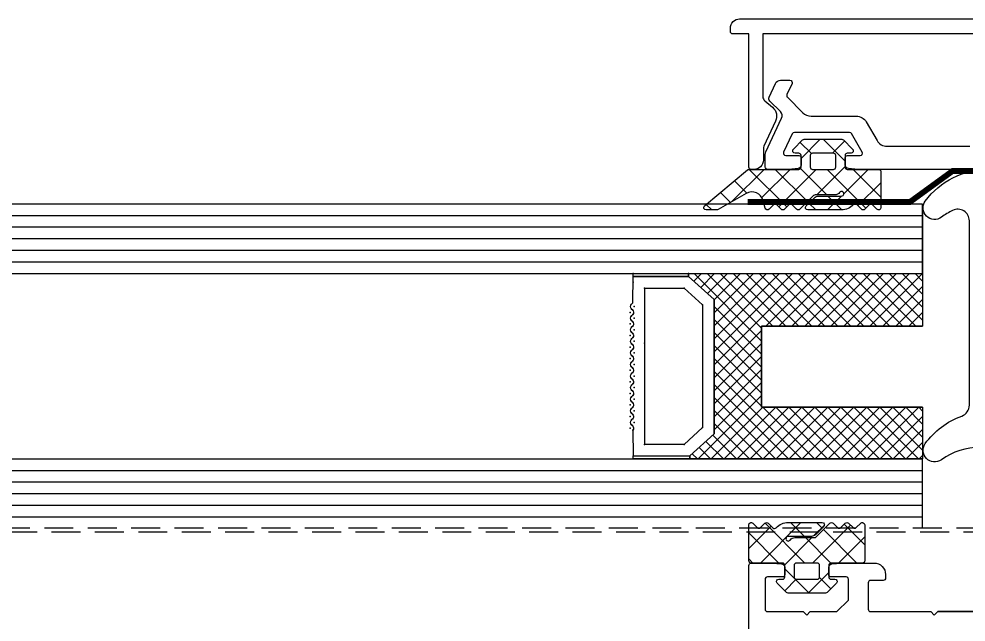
# Model space of a CAD drawing. Header units: inches. Extents: x 21 to 32698, y 13 to 3712.
# Drawn here: x 25449.2 to 25457.37, y 2597.17 to 2602.38 of the extents above; entities that cross this region are included whole.
import ezdxf

# ---------------------------------------------------------------- set-up
doc = ezdxf.new("R2010")
doc.units = ezdxf.units.IN
doc.header["$MEASUREMENT"] = 0
doc.linetypes.add('1+1 dbx a2$0$374_BLD_A1_BLOK_2$0$HIDDEN', pattern=[0.375, 0.25, -0.125])
doc.linetypes.add('HIDDEN', pattern=[9.525, 6.35, -3.175])
for name, color, linetype, lineweight in [('Z_MİM_00', 8, 'Continuous', 25), ('Z_MİM_78-köpük', 8, 'Continuous', 25), ('Z_MİM_Aksesuar', 8, 'Continuous', 25), ('Z_MİM_ALUMINIUM', 8, 'Continuous', 25), ('Z_MİM_axis-su yalıtım', 8, 'HIDDEN', 25), ('Z_MİM_fitiller_k', 8, 'Continuous', 25), ('Z_MİM_MYM_CAM', 8, 'Continuous', 25), ('Z_MİM_TR', 8, 'Continuous', 25)]:
    doc.layers.add(name, color=color, linetype=linetype, lineweight=lineweight)

# ---------------------------------------------------------------- blocks, each defined once
blk = doc.blocks.new('klips detay')
at = {"layer": 'Z_MİM_Aksesuar'}
h = blk.add_hatch(dxfattribs=at)
h.set_pattern_fill('ANSI37', color=256, scale=0.25, angle=-90, style=0)
h.set_pattern_definition([(315, (-4779.5639, 8940.09785), (0.56126601, 0.56126601), []), (45, (-4779.5639, 8940.09785), (-0.56126601, 0.56126601), [])])
h.paths.add_polyline_path([(0, -4.456), (0, 0), (-20.104, 0), (-20.104, -0.25), (-18, -2.145), (-18, -13.767), (-20.202, -15.75), (-20.202, -16), (0, -16), (0, -11.456), (-13.838, -11.456), (-13.9, -11.456), (-13.9, -4.456)])
blk.add_line((-25.002, -16), (-20.202, -16))
at = {"linetype": 'Continuous'}
for p in [(-20.587, -1.249), (-19, -2.692), (-19, -13.308), (-19, -13.308), (-18, -13.767), (-18, -13.767), (-25.002, -15.25), (-25.002, -15.25), (-25.002, -16), (-20.202, -16), (-20.202, -16)]:
    blk.add_point(p, dxfattribs=at)
at = {"layer": 'Z_MİM_Aksesuar'}
for p, q in [((-25.024, -2.469), (-25.001, -0.25)), ((-25.001, -0.25), (-20.104, -0.25)), ((-20.104, -0.25), (-18, -2.145)), ((-20.587, -1.249), (-24.013, -1.249)), ((-24.013, -14.751), (-24.013, -1.249)), ((-19, -2.692), (-20.587, -1.249)), ((-18, -2.145), (-18, -13.767)), ((-18, -13.767), (-18, -2.145)), ((-25.123, -2.939), (-25.048, -2.865)), ((-19, -13.308), (-19, -2.692)), ((-25.024, -3.469), (-25.128, -3.359)), ((-25.123, -3.939), (-25.048, -3.865)), ((-25.024, -4.469), (-25.128, -4.359)), ((-25.123, -4.939), (-25.048, -4.865)), ((-25.024, -5.469), (-25.128, -5.359)), ((-25.024, -6.469), (-25.128, -6.359)), ((-25.024, -6.469), (-25.128, -6.359)), ((-25.123, -5.939), (-25.048, -5.865)), ((-25.123, -5.939), (-25.048, -5.865)), ((-25.024, -7.469), (-25.128, -7.359)), ((-25.024, -7.469), (-25.128, -7.359)), ((-25.123, -6.939), (-25.048, -6.865)), ((-25.123, -6.939), (-25.048, -6.865)), ((-25.123, -7.939), (-25.048, -7.865)), ((-25.024, -8.469), (-25.128, -8.359)), ((-25.123, -8.939), (-25.048, -8.865)), ((-25.024, -9.469), (-25.128, -9.359)), ((-25.024, -10.469), (-25.128, -10.359)), ((-25.123, -9.939), (-25.048, -9.865)), ((-25.024, -11.469), (-25.128, -11.359)), ((-25.123, -10.939), (-25.048, -10.865)), ((-25.123, -11.939), (-25.048, -11.865)), ((-25.024, -12.469), (-25.128, -12.359)), ((-25.123, -12.939), (-25.048, -12.865)), ((-25.024, -13.469), (-25.128, -13.359)), ((-25.024, -13.469), (-25.002, -15.75)), ((-20.588, -14.751), (-19, -13.308)), ((-18, -13.767), (-20.202, -15.75)), ((-20.202, -15.75), (-18, -13.767)), ((-24.013, -14.751), (-20.588, -14.751)), ((-25.002, -15.75), (-20.202, -15.75))]:
    blk.add_line(p, q, dxfattribs=at)
for points in [[(0, -4.456), (0, 0), (-20.104, 0), (-20.104, -0.25), (-18, -2.145), (-18, -13.767), (-20.202, -15.75), (-20.202, -16), (0, -16), (0, -11.456), (-13.838, -11.456), (-13.9, -11.456), (-13.9, -4.456), (0, -4.456)], [(0, -4.456), (-13.9, -4.456), (-13.9, -11.456), (0, -11.456)]]:
    blk.add_lwpolyline(points, dxfattribs=at)
for centre, start, end in [((-24.911, -3.152), 134.96385, 223.53987), ((-25.261, -2.653), 314.96385, 37.83131), ((-24.911, -4.152), 134.96385, 223.53987), ((-25.261, -3.653), 314.96385, 37.83131), ((-25.261, -4.653), 314.96385, 37.83131), ((-24.911, -5.152), 134.96385, 223.53987), ((-25.261, -5.653), 314.96385, 37.83131), ((-25.261, -5.653), 314.96385, 37.83131), ((-24.911, -6.152), 134.96385, 223.53987), ((-24.911, -6.152), 134.96385, 223.53987), ((-25.261, -6.653), 314.96385, 37.83131), ((-25.261, -6.653), 314.96385, 37.83131), ((-24.911, -7.152), 134.96385, 223.53987), ((-24.911, -7.152), 134.96385, 223.53987), ((-24.911, -8.152), 134.96385, 223.53987), ((-25.261, -7.653), 314.96385, 37.83131), ((-24.911, -9.152), 134.96385, 223.53987), ((-25.261, -8.653), 314.96385, 37.83131), ((-25.261, -9.653), 314.96385, 37.83131), ((-24.911, -10.152), 134.96385, 223.53987), ((-25.261, -10.653), 314.96385, 37.83131), ((-24.911, -11.152), 134.96385, 223.53987), ((-24.911, -12.152), 134.96385, 223.53987), ((-25.261, -11.653), 314.96385, 37.83131), ((-24.911, -13.152), 134.96385, 223.53987), ((-25.261, -12.653), 314.96385, 37.83131)]:
    blk.add_arc(centre, 0.3, start, end, dxfattribs=at)
for p in [(-24.013, -1.249), (-25.261, -2.653), (-25.261, -2.653), (-25.123, -2.939), (-25.123, -2.939), (-25.048, -2.865), (-25.048, -2.865), (-25.024, -2.469), (-25.024, -2.469), (-24.911, -3.152), (-24.911, -3.152), (-25.261, -3.653), (-25.261, -3.653), (-25.128, -3.359), (-25.128, -3.359), (-25.123, -3.939), (-25.123, -3.939), (-25.048, -3.865), (-25.048, -3.865), (-25.024, -3.469), (-25.024, -3.469), (-25.261, -4.653), (-25.261, -4.653), (-25.128, -4.359), (-25.128, -4.359), (-25.048, -4.865), (-25.048, -4.865), (-25.024, -4.469), (-25.024, -4.469), (-24.911, -4.152), (-24.911, -4.152), (-25.261, -5.653), (-25.261, -5.653), (-25.261, -5.653), (-25.261, -5.653), (-25.261, -5.653), (-25.261, -5.653), (-25.261, -5.653), (-25.128, -5.359), (-25.128, -5.359), (-25.123, -4.939), (-25.123, -4.939), (-25.024, -5.469), (-25.024, -5.469), (-25.024, -5.469), (-24.911, -5.152), (-24.911, -5.152), (-24.911, -5.152), (-24.911, -5.152), (-25.128, -6.359), (-25.128, -6.359), (-25.128, -6.359), (-25.123, -5.939), (-25.123, -5.939), (-25.123, -5.939), (-25.048, -5.865), (-25.048, -5.865), (-25.048, -5.865), (-25.024, -6.469), (-25.024, -6.469), (-25.024, -6.469), (-24.911, -6.152), (-24.911, -6.152), (-24.911, -6.152), (-24.911, -6.152), (-24.911, -6.152), (-24.911, -6.152), (-24.911, -6.152), (-25.261, -6.653), (-25.261, -6.653), (-25.261, -6.653), (-25.261, -6.653), (-25.261, -6.653), (-25.261, -6.653), (-25.261, -6.653), (-25.128, -7.359), (-25.128, -7.359), (-25.128, -7.359), (-25.123, -6.939), (-25.123, -6.939), (-25.123, -6.939), (-25.048, -6.865), (-25.048, -6.865), (-25.048, -6.865), (-24.911, -7.152), (-24.911, -7.152), (-24.911, -7.152), (-24.911, -7.152), (-24.911, -7.152), (-24.911, -7.152), (-24.911, -7.152), (-25.261, -7.653), (-25.261, -7.653), (-25.261, -7.653), (-25.261, -7.653), (-25.123, -7.939), (-25.123, -7.939), (-25.048, -7.865), (-25.048, -7.865), (-25.024, -7.469), (-25.024, -7.469), (-25.024, -7.469), (-24.911, -8.152), (-24.911, -8.152), (-24.911, -8.152), (-24.911, -8.152), (-25.261, -8.653), (-25.261, -8.653), (-25.261, -8.653), (-25.261, -8.653), (-25.128, -8.359), (-25.128, -8.359), (-25.123, -8.939), (-25.123, -8.939), (-25.048, -8.865), (-25.048, -8.865), (-25.024, -8.469), (-25.024, -8.469), (-25.261, -9.653), (-25.261, -9.653), (-25.128, -9.359), (-25.128, -9.359), (-25.024, -9.469), (-25.024, -9.469), (-24.911, -9.152), (-24.911, -9.152), (-24.911, -9.152), (-24.911, -9.152), (-25.128, -10.359), (-25.128, -10.359), (-25.123, -9.939), (-25.123, -9.939), (-25.048, -9.865), (-25.048, -9.865), (-25.024, -10.469), (-25.024, -10.469), (-24.911, -10.152), (-24.911, -10.152), (-24.911, -10.152), (-24.911, -10.152), (-24.013, -10), (-25.261, -10.653), (-25.261, -10.653), (-25.261, -10.653), (-25.261, -10.653), (-25.128, -11.359), (-25.128, -11.359), (-25.123, -10.939), (-25.123, -10.939), (-25.048, -10.865), (-25.048, -10.865), (-24.911, -11.152), (-24.911, -11.152), (-24.911, -11.152), (-24.911, -11.152), (-24.911, -11.152), (-24.911, -11.152), (-24.911, -11.152), (-24.911, -11.152), (-25.261, -11.653), (-25.261, -11.653), (-25.261, -11.653), (-25.261, -11.653), (-25.123, -11.939), (-25.123, -11.939), (-25.048, -11.865), (-25.048, -11.865), (-25.024, -11.469), (-25.024, -11.469), (-24.911, -12.152), (-24.911, -12.152), (-24.911, -12.152), (-24.911, -12.152), (-24.911, -12.152), (-24.911, -12.152), (-24.911, -12.152), (-24.911, -12.152), (-25.261, -12.653), (-25.261, -12.653), (-25.261, -12.653), (-25.261, -12.653), (-25.128, -12.359), (-25.128, -12.359), (-25.123, -12.939), (-25.123, -12.939), (-25.048, -12.865), (-25.048, -12.865), (-25.024, -12.469), (-25.024, -12.469), (-24.911, -13.152), (-24.911, -13.152), (-24.911, -13.152), (-24.911, -13.152), (-24.013, -14.751), (-20.588, -14.751)]:
    blk.add_point(p, dxfattribs=at)
at = {"layer": 'Z_MİM_ALUMINIUM'}
for p, q in [((-20.104, 0), (-25.001, 0)), ((-25.001, 0), (-25.001, -0.25)), ((-20.104, -0.25), (-20.104, 0)), ((-25.001, -0.25), (-20.104, -0.25)), ((-20.202, -15.75), (-25.002, -15.75)), ((-25.002, -15.75), (-25.002, -16)), ((-20.202, -16), (-20.202, -15.75))]:
    blk.add_line(p, q, dxfattribs=at)
blk = doc.blocks.new('D09056')
at = {"layer": 'Z_MİM_78-köpük'}
blk.add_lwpolyline([(6, -9.143, -0.314914), (6.657, -8.204, 0.149332), (9.81, -5.822, 0.850698), (8.418, -4.422, -0.156616), (5.062, -5.5), (5, -5.5), (5, -5.509), (1.8, -5.509), (1.8, -1.16), (0.625, -0.219, 0.351086), (-0.625, -0.219), (-1.8, -1.16), (-1.8, -5.509), (-5, -5.509), (-5.062, -5.5, -0.156616), (-8.418, -4.422, 0.850698), (-9.81, -5.822, 0.149332), (-6.657, -8.204, -0.314914), (-6, -9.143), (-6, -25.073, -0.555494), (-7.442, -25.97, -0.047351), (-8.397, -25.381, 0.866334), (-9.803, -26.775, 0.237484), (-4.371, -29.509), (4.371, -29.509, 0.237484), (9.803, -26.775, 0.866334), (8.397, -25.381, -0.047351), (7.442, -25.97, -0.555494), (6, -25.073)], format="xyb", close=True, dxfattribs=at)

msp = doc.modelspace()

# ---------------------------------------------------------------- hatches: boundary and pattern name
at = {"layer": 'Z_MİM_fitiller_k'}
h = msp.add_hatch(dxfattribs=at)
h.set_pattern_fill('ANSI37', color=256, scale=0.05, angle=270)
h.set_pattern_definition([(315, (-47456.36705, 195651.26857), (0.11225320151, 0.11225320151), []), (45, (-47456.36705, 195651.26857), (-0.11225320151, 0.11225320151), [])])
edge = h.paths.add_edge_path(flags=16)
edge.add_line((25455.8898, 2597.6637), (25455.8898, 2597.5637))
edge.add_arc((25455.9098, 2597.5637), 0.02, 180, 270)
edge.add_line((25455.9098, 2597.5437), (25456.0898, 2597.5437))
edge.add_arc((25456.0898, 2597.5637), 0.02, 270, 360)
edge.add_line((25456.1098, 2597.5637), (25456.1098, 2597.6637))
edge.add_arc((25456.0898, 2597.6637), 0.02, 0, 90)
edge.add_line((25456.0898, 2597.6837), (25455.9098, 2597.6837))
edge.add_arc((25455.9098, 2597.6637), 0.02, 90, 180)
edge = h.paths.add_edge_path()
edge.add_line((25456.4998, 2598.0137), (25456.4998, 2597.7037))
edge.add_arc((25456.4798, 2597.7037), 0.02, 270, 360, ccw=False)
edge.add_line((25456.4798, 2597.6837), (25456.2098, 2597.6837))
edge.add_arc((25456.2098, 2597.6637), 0.02, 90, 180)
edge.add_line((25456.1898, 2597.6637), (25456.1898, 2597.5637))
edge.add_arc((25456.2098, 2597.5637), 0.02, 180, 270)
edge.add_line((25456.2098, 2597.5437), (25456.2415, 2597.5437))
edge.add_arc((25456.2415, 2597.5237), 0.02, -45, 90, ccw=False)
edge.add_line((25456.2557, 2597.5096), (25456.1757, 2597.4296))
edge.add_arc((25456.1615, 2597.4437), 0.02, 270, 315, ccw=False)
edge.add_line((25456.1615, 2597.4237), (25455.8381, 2597.4237))
edge.add_arc((25455.8381, 2597.4437), 0.02, 225, 270, ccw=False)
edge.add_line((25455.824, 2597.4296), (25455.744, 2597.5096))
edge.add_arc((25455.7581, 2597.5237), 0.02, 90, 225, ccw=False)
edge.add_line((25455.7581, 2597.5437), (25455.7898, 2597.5437))
edge.add_arc((25455.7898, 2597.5637), 0.02, 270, 360)
edge.add_line((25455.8098, 2597.5637), (25455.8098, 2597.6637))
edge.add_arc((25455.7898, 2597.6637), 0.02, 0, 90)
edge.add_line((25455.7898, 2597.6837), (25455.5198, 2597.6837))
edge.add_arc((25455.5198, 2597.7037), 0.02, 180, 270, ccw=False)
edge.add_line((25455.4998, 2597.7037), (25455.4998, 2598.0137))
edge.add_arc((25455.5198, 2598.0137), 0.02, 45, 180, ccw=False)
edge.add_line((25455.534, 2598.0278), (25455.5722, 2597.9896))
edge.add_arc((25455.5864, 2598.0037), 0.02, 225, 315)
edge.add_line((25455.6005, 2597.9896), (25455.6388, 2598.0278))
edge.add_arc((25455.6529, 2598.0137), 0.02, 45, 135, ccw=False)
edge.add_line((25455.6671, 2598.0278), (25455.7075, 2597.9874))
edge.add_arc((25455.7216, 2598.0016), 0.02, 225, 317.60758)
edge.add_arc((25455.8398, 2597.8937), 0.14, 90, 137.60758, ccw=False)
edge.add_line((25455.8398, 2598.0337), (25456.1315, 2598.0337))
edge.add_arc((25456.1315, 2598.0137), 0.02, -45, 90, ccw=False)
edge.add_line((25456.1457, 2597.9996), (25456.0745, 2597.9283))
edge.add_arc((25456.0391, 2597.9637), 0.05, 270, 315, ccw=False)
edge.add_line((25456.0391, 2597.9137), (25455.8398, 2597.9137))
edge.add_arc((25455.8398, 2597.8937), 0.02, 90, 325.1501)
edge.add_arc((25455.8973, 2597.8537), 0.05, 90, 145.1501, ccw=False)
edge.add_line((25455.8973, 2597.9037), (25456.067, 2597.9037))
edge.add_arc((25456.067, 2597.9237), 0.02, 270, 315)
edge.add_line((25456.0811, 2597.9096), (25456.1994, 2598.0278))
edge.add_arc((25456.2135, 2598.0137), 0.02, 45, 135, ccw=False)
edge.add_line((25456.2277, 2598.0278), (25456.266, 2597.9896))
edge.add_arc((25456.2801, 2598.0037), 0.02, 225, 315)
edge.add_line((25456.2942, 2597.9896), (25456.3325, 2598.0278))
edge.add_arc((25456.3467, 2598.0137), 0.02, 45, 135, ccw=False)
edge.add_line((25456.3608, 2598.0278), (25456.3991, 2597.9896))
edge.add_arc((25456.4132, 2598.0037), 0.02, 225, 315)
edge.add_line((25456.4274, 2597.9896), (25456.4657, 2598.0278))
edge.add_arc((25456.4798, 2598.0137), 0.02, 0, 135, ccw=False)
edge = h.paths.add_edge_path(flags=16)
edge.add_arc((25456.2298, 2601.2037), 0.02, 0, 90)
edge.add_line((25456.2298, 2601.2237), (25456.0498, 2601.2237))
edge.add_arc((25456.0498, 2601.2037), 0.02, 90, 180)
edge.add_line((25456.0298, 2601.2037), (25456.0298, 2601.1037))
edge.add_arc((25456.0498, 2601.1037), 0.02, 180, 270)
edge.add_line((25456.0498, 2601.0837), (25456.2298, 2601.0837))
edge.add_arc((25456.2298, 2601.1037), 0.02, 270, 360)
edge.add_line((25456.2498, 2601.1037), (25456.2498, 2601.2037))
edge = h.paths.add_edge_path()
edge.add_arc((25455.526, 2600.7893), 0.1, 15, 120)
edge.add_line((25455.476, 2600.8759), (25455.2343, 2600.7364))
edge.add_arc((25455.2243, 2600.7537), 0.02, 270, 300, ccw=False)
edge.add_line((25455.2243, 2600.7337), (25455.1305, 2600.7337))
edge.add_arc((25455.1305, 2600.7537), 0.02, 130, 270, ccw=False)
edge.add_line((25455.1176, 2600.769), (25455.4871, 2601.079))
edge.add_arc((25455.4999, 2601.0637), 0.02, 90, 130, ccw=False)
edge.add_line((25455.4999, 2601.0837), (25455.9298, 2601.0837))
edge.add_arc((25455.9298, 2601.1037), 0.02, 270, 360)
edge.add_line((25455.9498, 2601.1037), (25455.9498, 2601.2037))
edge.add_arc((25455.9298, 2601.2037), 0.02, 0, 90)
edge.add_line((25455.9298, 2601.2237), (25455.8981, 2601.2237))
edge.add_arc((25455.8981, 2601.2437), 0.02, 135, 270, ccw=False)
edge.add_line((25455.884, 2601.2578), (25455.964, 2601.3378))
edge.add_arc((25455.9781, 2601.3237), 0.02, 90, 135, ccw=False)
edge.add_line((25455.9781, 2601.3437), (25456.3015, 2601.3437))
edge.add_arc((25456.3015, 2601.3237), 0.02, 45, 90, ccw=False)
edge.add_line((25456.3157, 2601.3378), (25456.3957, 2601.2578))
edge.add_arc((25456.3815, 2601.2437), 0.02, -90, 45, ccw=False)
edge.add_line((25456.3815, 2601.2237), (25456.3498, 2601.2237))
edge.add_arc((25456.3498, 2601.2037), 0.02, 90, 180)
edge.add_line((25456.3298, 2601.2037), (25456.3298, 2601.1037))
edge.add_arc((25456.3498, 2601.1037), 0.02, 180, 270)
edge.add_line((25456.3498, 2601.0837), (25456.6198, 2601.0837))
edge.add_arc((25456.6198, 2601.0637), 0.02, 0, 90, ccw=False)
edge.add_line((25456.6398, 2601.0637), (25456.6398, 2600.7537))
edge.add_arc((25456.6198, 2600.7537), 0.02, 225, 360, ccw=False)
edge.add_line((25456.6057, 2600.7395), (25456.5674, 2600.7778))
edge.add_arc((25456.5532, 2600.7637), 0.02, 45, 135)
edge.add_line((25456.5391, 2600.7778), (25456.5008, 2600.7395))
edge.add_arc((25456.4867, 2600.7537), 0.02, 225, 315, ccw=False)
edge.add_line((25456.4725, 2600.7395), (25456.4321, 2600.7799))
edge.add_arc((25456.418, 2600.7658), 0.02, 45, 137.60758)
edge.add_arc((25456.2998, 2600.8737), 0.14, 270, 317.60758, ccw=False)
edge.add_line((25456.2998, 2600.7337), (25456.0081, 2600.7337))
edge.add_arc((25456.0081, 2600.7537), 0.02, 135, 270, ccw=False)
edge.add_line((25455.994, 2600.7678), (25456.0652, 2600.839))
edge.add_arc((25456.1005, 2600.8037), 0.05, 90, 135, ccw=False)
edge.add_line((25456.1005, 2600.8537), (25456.2998, 2600.8537))
edge.add_arc((25456.2998, 2600.8737), 0.02, 270, 505.1501)
edge.add_arc((25456.2424, 2600.9137), 0.05, 270, 325.1501, ccw=False)
edge.add_line((25456.2424, 2600.8637), (25456.0727, 2600.8637))
edge.add_arc((25456.0727, 2600.8437), 0.02, 90, 135)
edge.add_line((25456.0585, 2600.8578), (25455.9402, 2600.7395))
edge.add_arc((25455.9261, 2600.7537), 0.02, 225, 315, ccw=False)
edge.add_line((25455.9119, 2600.7395), (25455.8737, 2600.7778))
edge.add_arc((25455.8595, 2600.7637), 0.02, 45, 135)
edge.add_line((25455.8454, 2600.7778), (25455.8071, 2600.7395))
edge.add_arc((25455.7929, 2600.7537), 0.02, 225, 315, ccw=False)
edge.add_line((25455.7788, 2600.7395), (25455.7405, 2600.7778))
edge.add_arc((25455.7264, 2600.7637), 0.02, 45, 135)
edge.add_line((25455.7122, 2600.7778), (25455.674, 2600.7395))
edge.add_arc((25455.6598, 2600.7537), 0.02, 195, 315, ccw=False)
edge.add_line((25455.6405, 2600.7485), (25455.6226, 2600.8152))

# ---------------------------------------------------------------- linework, layer by layer
at = {"layer": 'Z_MİM_00', "linetype": 'Continuous', "elevation": 0.0016, "flags": 128}
for points in [[(25455.6226, 2600.8152, 0.493145), (25455.476, 2600.8759), (25455.2343, 2600.7364, -0.131652), (25455.2243, 2600.7337), (25455.1305, 2600.7337, -0.700208), (25455.1176, 2600.769), (25455.4871, 2601.079, -0.176327), (25455.4999, 2601.0837), (25455.9298, 2601.0837, 0.414214), (25455.9498, 2601.1037), (25455.9498, 2601.2037, 0.414214), (25455.9298, 2601.2237), (25455.8981, 2601.2237, -0.668179), (25455.884, 2601.2578), (25455.964, 2601.3378, -0.198912), (25455.9781, 2601.3437), (25456.3015, 2601.3437, -0.198912), (25456.3157, 2601.3378), (25456.3957, 2601.2578, -0.668179), (25456.3815, 2601.2237), (25456.3498, 2601.2237, 0.414214), (25456.3298, 2601.2037), (25456.3298, 2601.1037, 0.414214), (25456.3498, 2601.0837), (25456.6198, 2601.0837, -0.414214), (25456.6398, 2601.0637), (25456.6398, 2600.7537, -0.668179), (25456.6057, 2600.7395), (25456.5674, 2600.7778, 0.414214), (25456.5391, 2600.7778), (25456.5008, 2600.7395, -0.414214), (25456.4725, 2600.7395), (25456.4321, 2600.7799, 0.427607), (25456.4032, 2600.7793, -0.210768), (25456.2998, 2600.7337), (25456.0081, 2600.7337, -0.668179), (25455.994, 2600.7678), (25456.0652, 2600.839, -0.198912), (25456.1005, 2600.8537), (25456.2998, 2600.8537, 1.650385), (25456.2834, 2600.8851, -0.245393), (25456.2424, 2600.8637), (25456.0727, 2600.8637, 0.198912), (25456.0585, 2600.8578), (25455.9402, 2600.7395, -0.414214), (25455.9119, 2600.7395), (25455.8737, 2600.7778, 0.414214), (25455.8454, 2600.7778), (25455.8071, 2600.7395, -0.414214), (25455.7788, 2600.7395), (25455.7405, 2600.7778, 0.414214), (25455.7122, 2600.7778), (25455.674, 2600.7395, -0.57735), (25455.6405, 2600.7485)], [(25456.2498, 2601.2037, 0.414214), (25456.2298, 2601.2237), (25456.0498, 2601.2237, 0.414214), (25456.0298, 2601.2037), (25456.0298, 2601.1037, 0.414214), (25456.0498, 2601.0837), (25456.2298, 2601.0837, 0.414214), (25456.2498, 2601.1037)], [(25456.4998, 2598.0137), (25456.4998, 2597.7037, -0.414214), (25456.4798, 2597.6837), (25456.2098, 2597.6837, 0.414214), (25456.1898, 2597.6637), (25456.1898, 2597.5637, 0.414214), (25456.2098, 2597.5437), (25456.2415, 2597.5437, -0.668179), (25456.2557, 2597.5096), (25456.1757, 2597.4296, -0.198912), (25456.1615, 2597.4237), (25455.8381, 2597.4237, -0.198912), (25455.824, 2597.4296), (25455.744, 2597.5096, -0.668179), (25455.7581, 2597.5437), (25455.7898, 2597.5437, 0.414214), (25455.8098, 2597.5637), (25455.8098, 2597.6637, 0.414214), (25455.7898, 2597.6837), (25455.5198, 2597.6837, -0.414214), (25455.4998, 2597.7037), (25455.4998, 2598.0137, -0.668179), (25455.534, 2598.0278), (25455.5722, 2597.9896, 0.414214), (25455.6005, 2597.9896), (25455.6388, 2598.0278, -0.414214), (25455.6671, 2598.0278), (25455.7075, 2597.9874, 0.427607), (25455.7364, 2597.9881, -0.210768), (25455.8398, 2598.0337), (25456.1315, 2598.0337, -0.668179), (25456.1457, 2597.9996), (25456.0745, 2597.9283, -0.198912), (25456.0391, 2597.9137), (25455.8398, 2597.9137, 1.650385), (25455.8562, 2597.8823, -0.245393), (25455.8973, 2597.9037), (25456.067, 2597.9037, 0.198912), (25456.0811, 2597.9096), (25456.1994, 2598.0278, -0.414214), (25456.2277, 2598.0278), (25456.266, 2597.9896, 0.414214), (25456.2942, 2597.9896), (25456.3325, 2598.0278, -0.414214), (25456.3608, 2598.0278), (25456.3991, 2597.9896, 0.414214), (25456.4274, 2597.9896), (25456.4657, 2598.0278, -0.668179)], [(25455.8898, 2597.6637), (25455.8898, 2597.5637, 0.414214), (25455.9098, 2597.5437), (25456.0898, 2597.5437, 0.414214), (25456.1098, 2597.5637), (25456.1098, 2597.6637, 0.414214), (25456.0898, 2597.6837), (25455.9098, 2597.6837, 0.414214)]]:
    msp.add_lwpolyline(points, format="xyb", close=True, dxfattribs=at)
at = {"layer": 'Z_MİM_00', "linetype": '1+1 dbx a2$0$374_BLD_A1_BLOK_2$0$HIDDEN', "elevation": -0.0033}
msp.add_lwpolyline([(25459.4164, 2597.9534), (25459.4164, 2597.9837), (25413.853, 2597.9837), (25413.853, 2597.9534)], close=True, dxfattribs=at)
at = {"layer": 'Z_MİM_ALUMINIUM'}
for p, q in [((25457.5798, 2597.2637, 0.0049), (25457.1298, 2597.2637, 0.0049)), ((25457.1298, 2597.2637, 0.0081), (25457.5798, 2597.2637, 0.0081))]:
    msp.add_line(p, q, dxfattribs=at)
for points, elevation in [([(25460.1278, 2602.2534), (25455.6198, 2602.2534), (25455.6198, 2601.7132, 0.217514), (25455.6376, 2601.6756), (25455.704, 2601.6199, -0.339454), (25455.7304, 2601.501), (25455.6295, 2601.2846, 0.109518), (25455.6248, 2601.2634), (25455.6248, 2601.1634, -0.414214), (25455.5448, 2601.0834), (25455.5198, 2601.0834, -0.414214), (25455.4998, 2601.1034), (25455.4998, 2602.2534), (25455.3598, 2602.2534, -0.414214), (25455.3398, 2602.2734), (25455.3398, 2602.3034, -0.414214), (25455.4198, 2602.3834), (25460.1359, 2602.3834, -0.291473)], 0), ([(25457.7817, 2601.0837), (25456.4417, 2601.0837, -0.02182), (25456.44, 2601.0838), (25456.3591, 2601.0908, -0.388879), (25456.3317, 2601.1207), (25456.3317, 2601.1837, -0.414214), (25456.3517, 2601.2037), (25456.4617, 2601.2037, 0.57735), (25456.479, 2601.2337), (25456.3866, 2601.3937, 0.267949), (25456.3693, 2601.4037), (25455.8923, 2601.4037, 0.291473), (25455.8742, 2601.3921), (25455.7996, 2601.2321, 0.548619), (25455.8177, 2601.2037), (25455.9317, 2601.2037, -0.414214), (25455.9517, 2601.1837), (25455.9517, 2601.1207, -0.388879), (25455.9243, 2601.0908), (25455.8434, 2601.0838, -0.02182), (25455.8417, 2601.0837), (25455.6617, 2601.0837, -0.414214), (25455.6417, 2601.1037), (25455.6417, 2601.2137, -0.109518), (25455.6464, 2601.2348), (25455.7823, 2601.5262, 0.315299), (25455.7723, 2601.5827), (25455.6805, 2601.6745, -0.315299), (25455.6745, 2601.7084), (25455.7288, 2601.8248, -0.291473), (25455.7741, 2601.8537), (25455.8543, 2601.8537, -0.548619), (25455.8724, 2601.8252), (25455.8278, 2601.7296, 0.315299), (25455.8318, 2601.707), (25455.9658, 2601.573, 0.198912), (25456.0366, 2601.5437), (25456.4271, 2601.5437, -0.267949), (25456.5137, 2601.4937), (25456.606, 2601.3337, 0.267949), (25456.6926, 2601.2837), (25457.4078, 2601.2837, 0.198912)], 0.0016)]:
    msp.add_lwpolyline(points, format="xyb", dxfattribs=dict(at, elevation=elevation))
at = {"layer": 'Z_MİM_ALUMINIUM', "flags": 128}
for elevation in [0.0049, 0.0081, 0.0081, 0.0081]:
    msp.add_lwpolyline([(25455.4998, 2585.2037), (25455.4998, 2597.6637, -0.414214), (25455.5198, 2597.6837), (25455.6998, 2597.6837, -0.02182), (25455.7016, 2597.6836), (25455.7824, 2597.6765, -0.388879), (25455.8098, 2597.6467), (25455.8098, 2597.5837, -0.414214), (25455.7898, 2597.5637), (25455.6598, 2597.5637, 0.414214), (25455.6398, 2597.5437), (25455.6398, 2597.2837, 0.414214), (25455.6598, 2597.2637), (25455.9698, 2597.2637), (25455.9998, 2597.2337), (25456.0298, 2597.2637), (25456.2598, 2597.2637), (25456.3598, 2597.3637), (25456.3598, 2597.5437, 0.414214), (25456.3398, 2597.5637), (25456.2098, 2597.5637, -0.414213), (25456.1898, 2597.5837), (25456.1898, 2597.6467, -0.388879), (25456.2172, 2597.6765), (25456.2981, 2597.6836, -0.02182), (25456.2998, 2597.6837), (25456.5798, 2597.6837, -0.414214), (25456.6798, 2597.5837), (25456.6798, 2597.5537, -0.414214), (25456.6598, 2597.5337), (25456.5498, 2597.5337, 0.414214), (25456.5298, 2597.5137), (25456.5298, 2597.2837, 0.414214), (25456.5498, 2597.2637), (25457.0698, 2597.2637), (25457.0998, 2597.2337), (25457.1298, 2597.2637)], format="xyb", dxfattribs=dict(at, elevation=elevation))
at = {"layer": 'Z_MİM_axis-su yalıtım', "ltscale": 25, "const_width": 0.05, "elevation": 0.0034}
msp.add_lwpolyline([(25455.4891, 2600.8018), (25456.8896, 2600.8018), (25457.2591, 2601.0704), (25457.8271, 2601.0704), (25457.9271, 2600.9904, 0.350813), (25458.052, 2600.9904), (25458.152, 2601.0704), (25458.72, 2601.0704), (25459.0896, 2600.8018), (25460.49, 2600.8018)], format="xyb", dxfattribs=at)
at = {"layer": 'Z_MİM_MYM_CAM'}
for p, q in [((25456.9998, 2600.7837, 0.0049), (25413.853, 2600.7837, 0.0016)), ((25456.9998, 2600.7837, 0.0049), (25456.9998, 2600.1837, 0.0049)), ((25456.9998, 2600.6837, 0.0049), (25413.853, 2600.6837, 0.0016)), ((25456.9998, 2600.5837, 0.0049), (25413.853, 2600.5837, 0.0016)), ((25456.9998, 2600.4837, 0.0049), (25413.853, 2600.4837, 0.0016)), ((25456.9998, 2600.3837, 0.0049), (25413.853, 2600.3837, 0.0016)), ((25456.9998, 2600.2837, 0.0049), (25413.853, 2600.2837, 0.0016)), ((25456.9998, 2597.9837, 0.0049), (25456.9998, 2598.5837, 0.0049))]:
    msp.add_line(p, q, dxfattribs=at)
at = {"layer": 'Z_MİM_MYM_CAM', "elevation": -0.0016}
for points in [[(25456.9998, 2600.7837), (25413.853, 2600.7837)], [(25456.9998, 2600.7837), (25413.853, 2600.7837)], [(25456.9998, 2600.1837), (25456.9998, 2600.7837), (25413.853, 2600.7837)], [(25413.853, 2600.1837), (25456.9998, 2600.1837)], [(25413.853, 2598.5837), (25456.9998, 2598.5837)], [(25413.853, 2598.5837), (25456.9998, 2598.5837)], [(25413.853, 2598.4837), (25456.9998, 2598.4837)], [(25413.853, 2598.3837), (25456.9998, 2598.3837)], [(25413.853, 2598.2837), (25456.9998, 2598.2837)], [(25413.853, 2598.1837), (25456.9998, 2598.1837)], [(25413.853, 2598.0837), (25456.9998, 2598.0837)]]:
    msp.add_lwpolyline(points, dxfattribs=at)

# ---------------------------------------------------------------- block references
at = {"layer": 'Z_MİM_00', "xscale": -0.1000000000000006, "yscale": 0.1000000000000006, "zscale": 0.1000000000000006, "rotation": 180}
msp.add_blockref('klips detay', (25456.9998, 2598.5837, 0.0049), dxfattribs=at)
at = {"layer": 'Z_MİM_TR', "xscale": -0.1000000000000006, "yscale": 0.1000000000000006, "zscale": 0.1000000000000006, "rotation": 180}
msp.add_blockref('D09056', (25458.0033, 2598.1328, 0.0065), dxfattribs=at)

doc.saveas('drawing.dxf')
